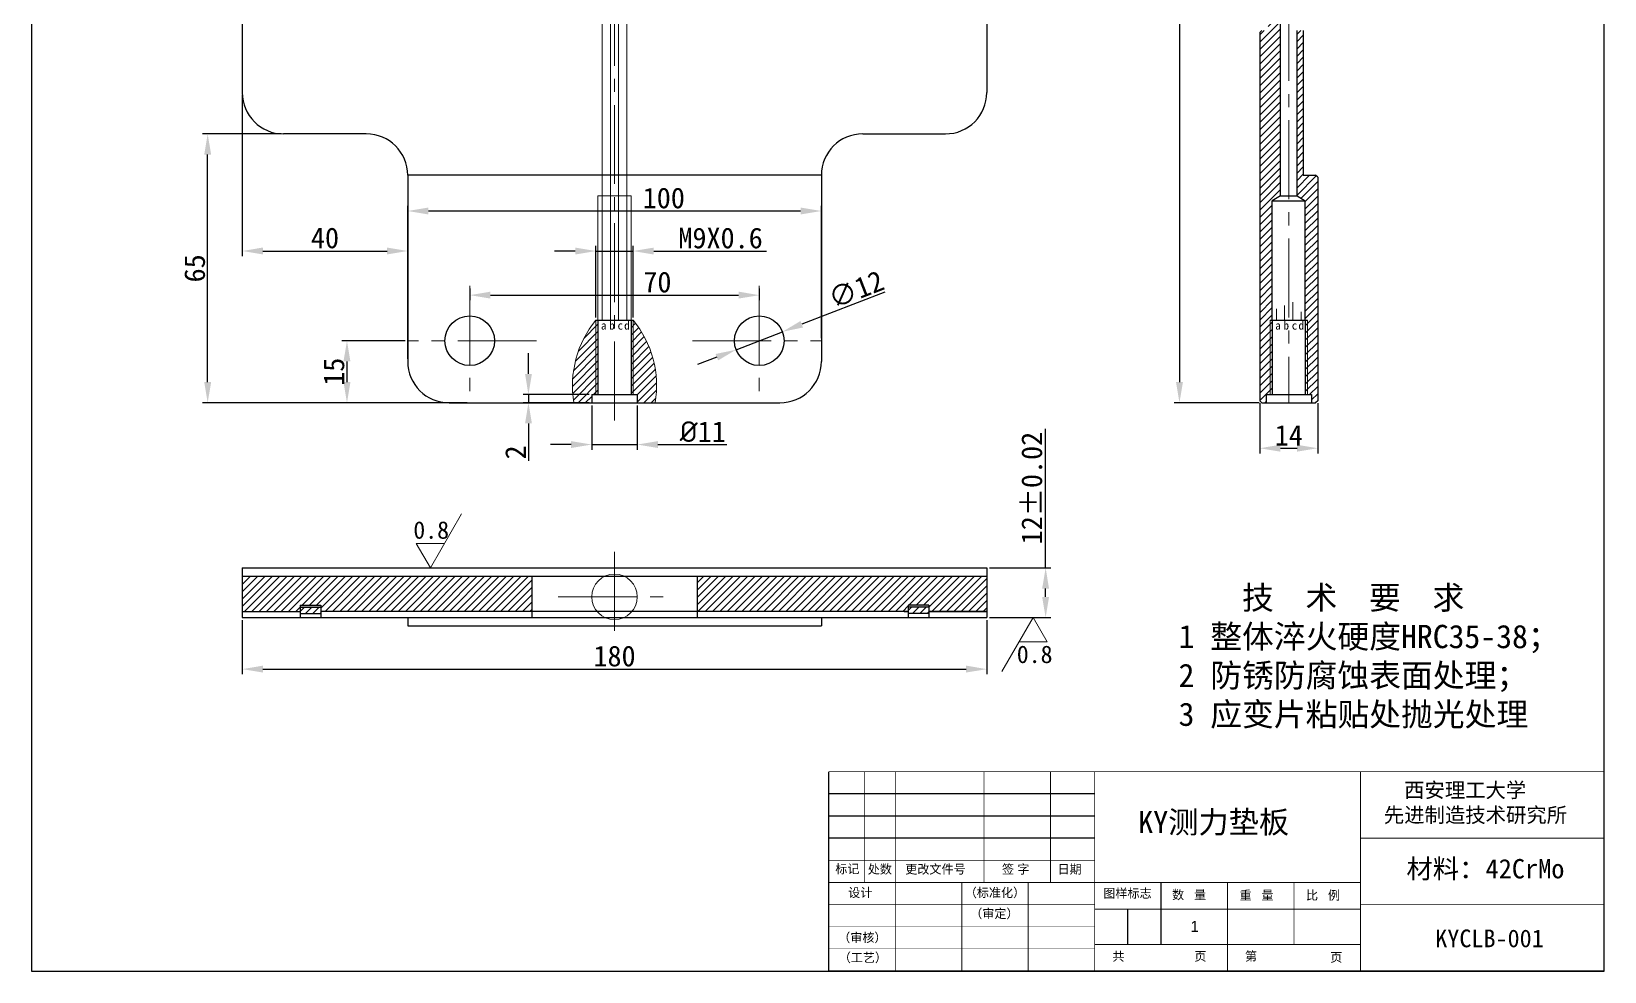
# Model space of a CAD drawing. Header units: inches. Extents: x -20 to 18950, y -1047 to 2551.
# Drawn here: x 14993.4 to 15373.7, y -1047.1 to -819.9 of the extents above; entities that cross this region are included whole.
import ezdxf

# ---------------------------------------------------------------- set-up
doc = ezdxf.new("R2010")
doc.units = ezdxf.units.IN
doc.header["$MEASUREMENT"] = 0
doc.header["$PDSIZE"] = -5
doc.linetypes.add('CENTER2', pattern=[28.574999, 19.049999, -3.175, 3.175, -3.175])
doc.layers.get('0').update_dxf_attribs({"lineweight": 30})
doc.layers.get('Defpoints').update_dxf_attribs({"lineweight": 18})
for name, color, linetype, lineweight in [('10', 7, 'Continuous', 18), ('cen', 1, 'CENTER2', 20), ('con', 7, 'Continuous', 20), ('dim', 5, 'Continuous', 20), ('hat', 3, 'Continuous', 20), ('text', 6, 'Continuous', 20)]:
    doc.layers.add(name, color=color, linetype=linetype, lineweight=lineweight)
doc.styles.add('1', font='')
doc.styles.get("Standard").update_dxf_attribs({"font": ''})
doc.styles.get('1').set_extended_font_data('宋体')
doc.styles.get('Standard').set_extended_font_data('宋体')
doc.dimstyles.new('ISO-25', dxfattribs={"dimtxt": 5, "dimasz": 5, "dimexe": 1.25, "dimexo": 0.625, "dimtad": 1, "dimdsep": 46, "dimtxsty": 'Standard', "dimcen": 2.5, "dimdle": 10, "dimadec": 0, "dimazin": 0, "dimtfac": 1, "dimtmove": 0, "dimatfit": 3, "dimfxl": 1, "dimtolj": 1, "dimarcsym": 0})
pattern_1 = [(45, (-2675.0312, 0), (-0.88388348, 0.88388348), [])]

# ---------------------------------------------------------------- blocks, each defined once
blk = doc.blocks.new('*D261')
at = {"layer": 'Defpoints', "color": 0, "transparency": 16777216}
for p in [(15044.37, -961.51), (15224.37, -961.51), (15224.37, -973.98)]:
    blk.add_point(p, dxfattribs=at)
at = {"layer": 'dim', "color": 0, "linetype": 'Continuous', "lineweight": -2, "transparency": 16777216}
for p, q in [((15044.37, -962.14), (15044.37, -975.23)), ((15224.37, -962.14), (15224.37, -975.23)), ((15049.37, -973.98), (15219.37, -973.98))]:
    blk.add_line(p, q, dxfattribs=at)
at = {"layer": 'dim', "color": 0, "transparency": 16777216}
for points in [[(15049.37, -973.14), (15049.37, -974.81), (15044.37, -973.98)], [(15219.37, -973.14), (15219.37, -974.81), (15224.37, -973.98)]]:
    blk.add_solid(points, dxfattribs=at)
at = {"layer": 'dim', "color": 0, "transparency": 16777216, "insert": (15134.37, -970.85), "char_height": 5, "attachment_point": 5}
blk.add_mtext('\\A1;180', dxfattribs=at)
blk = doc.blocks.new('*D262')
at = {"layer": 'Defpoints', "color": 0, "transparency": 16777216}
for p in [(15224.37, -949.51), (15238.59, -949.51), (15224.37, -961.51)]:
    blk.add_point(p, dxfattribs=at)
at = {"layer": 'dim', "color": 0, "linetype": 'Continuous', "lineweight": -2, "transparency": 16777216}
for p, q in [((15238.59, -949.51), (15238.59, -915.92)), ((15224.99, -949.51), (15239.84, -949.51)), ((15238.59, -956.51), (15238.59, -954.51)), ((15224.99, -961.51), (15239.84, -961.51))]:
    blk.add_line(p, q, dxfattribs=at)
at = {"layer": 'dim', "color": 0, "transparency": 16777216}
for points in [[(15237.75, -954.51), (15239.42, -954.51), (15238.59, -949.51)], [(15237.75, -956.51), (15239.42, -956.51), (15238.59, -961.51)]]:
    blk.add_solid(points, dxfattribs=at)
at = {"layer": 'dim', "color": 0, "transparency": 16777216, "insert": (15235.27, -930.22), "char_height": 5, "attachment_point": 5, "rotation": 90}
blk.add_mtext('\\A1;12%%P0.02', dxfattribs=at)
blk = doc.blocks.new('*D263')
at = {"layer": 'Defpoints', "color": 0, "transparency": 16777216}
for p in [(15184.37, -863.25), (15184.37, -894.61), (15084.37, -899.61)]:
    blk.add_point(p, dxfattribs=at)
at = {"layer": 'dim', "color": 0, "linetype": 'Continuous', "lineweight": -2, "transparency": 16777216}
for p, q in [((15084.37, -898.98), (15084.37, -862)), ((15089.37, -863.25), (15179.37, -863.25)), ((15184.37, -893.98), (15184.37, -862))]:
    blk.add_line(p, q, dxfattribs=at)
at = {"layer": 'dim', "color": 0, "transparency": 16777216}
for points in [[(15089.37, -862.42), (15089.37, -864.09), (15084.37, -863.25)], [(15179.37, -862.42), (15179.37, -864.09), (15184.37, -863.25)]]:
    blk.add_solid(points, dxfattribs=at)
at = {"layer": 'dim', "color": 0, "transparency": 16777216, "insert": (15146.28, -860.13), "char_height": 5, "attachment_point": 5}
blk.add_mtext('\\A1;100', dxfattribs=at)
blk = doc.blocks.new('*D264')
at = {"layer": 'Defpoints', "color": 0, "transparency": 16777216}
for p in [(15036.01, -844.61), (15054.37, -844.61), (15094.37, -909.61)]:
    blk.add_point(p, dxfattribs=at)
at = {"layer": 'dim', "color": 0, "linetype": 'Continuous', "lineweight": -2, "transparency": 16777216}
for p, q in [((15053.74, -844.61), (15034.76, -844.61)), ((15036.01, -904.61), (15036.01, -849.61)), ((15093.74, -909.61), (15034.76, -909.61))]:
    blk.add_line(p, q, dxfattribs=at)
at = {"layer": 'dim', "color": 0, "transparency": 16777216}
for points in [[(15035.18, -849.61), (15036.85, -849.61), (15036.01, -844.61)], [(15035.18, -904.61), (15036.85, -904.61), (15036.01, -909.61)]]:
    blk.add_solid(points, dxfattribs=at)
at = {"layer": 'dim', "color": 0, "transparency": 16777216, "insert": (15032.89, -877.11), "char_height": 5, "attachment_point": 5, "rotation": 90}
blk.add_mtext('\\A1;65', dxfattribs=at)
blk = doc.blocks.new('*D265')
at = {"layer": 'Defpoints', "color": 0, "transparency": 16777216}
for p in [(15290.87, -559.61), (15270.94, -909.61), (15290.87, -909.61)]:
    blk.add_point(p, dxfattribs=at)
at = {"layer": 'dim', "color": 0, "linetype": 'Continuous', "lineweight": -2, "transparency": 16777216}
for p, q in [((15290.25, -559.61), (15269.69, -559.61)), ((15270.94, -564.61), (15270.94, -904.61)), ((15290.25, -909.61), (15269.69, -909.61))]:
    blk.add_line(p, q, dxfattribs=at)
at = {"layer": 'dim', "color": 0, "transparency": 16777216}
for points in [[(15270.11, -564.61), (15271.78, -564.61), (15270.94, -559.61)], [(15270.11, -904.61), (15271.78, -904.61), (15270.94, -909.61)]]:
    blk.add_solid(points, dxfattribs=at)
at = {"layer": 'dim', "color": 0, "transparency": 16777216, "insert": (15267.82, -734.61), "char_height": 5, "attachment_point": 5, "rotation": 90}
blk.add_mtext('\\A1;350', dxfattribs=at)
blk = doc.blocks.new('*D272')
at = {"layer": 'Defpoints', "color": 0, "transparency": 16777216}
for p in [(15128.87, -909.61), (15139.87, -909.61), (15139.87, -919.7)]:
    blk.add_point(p, dxfattribs=at)
at = {"layer": 'dim', "color": 0, "linetype": 'Continuous', "lineweight": -2, "transparency": 16777216}
for p, q in [((15128.87, -910.23), (15128.87, -920.95)), ((15139.87, -910.23), (15139.87, -920.95)), ((15123.87, -919.7), (15118.87, -919.7)), ((15128.87, -919.7), (15139.87, -919.7)), ((15144.87, -919.7), (15161.54, -919.7))]:
    blk.add_line(p, q, dxfattribs=at)
at = {"layer": 'dim', "color": 0, "transparency": 16777216}
for points in [[(15123.87, -918.87), (15123.87, -920.53), (15128.87, -919.7)], [(15144.87, -918.87), (15144.87, -920.53), (15139.87, -919.7)]]:
    blk.add_solid(points, dxfattribs=at)
at = {"layer": 'dim', "color": 0, "transparency": 16777216, "insert": (15155.71, -916.58), "char_height": 5, "attachment_point": 5}
blk.add_mtext('\\A1;{\\fISOCPEUR|b0|i0|c0|p34;%%C}11', dxfattribs=at)
blk = doc.blocks.new('*D273')
at = {"layer": 'Defpoints', "color": 0, "transparency": 16777216}
for p in [(15138.87, -872.93), (15129.87, -889.61), (15138.87, -889.61)]:
    blk.add_point(p, dxfattribs=at)
at = {"layer": 'dim', "color": 0, "linetype": 'Continuous', "lineweight": -2, "transparency": 16777216}
for p, q in [((15124.87, -872.93), (15119.87, -872.93)), ((15129.87, -888.98), (15129.87, -871.68)), ((15129.87, -872.93), (15138.87, -872.93)), ((15138.87, -888.98), (15138.87, -871.68)), ((15143.87, -872.93), (15171.15, -872.93))]:
    blk.add_line(p, q, dxfattribs=at)
at = {"layer": 'dim', "color": 0, "transparency": 16777216}
for points in [[(15124.87, -872.1), (15124.87, -873.77), (15129.87, -872.93)], [(15143.87, -872.1), (15143.87, -873.77), (15138.87, -872.93)]]:
    blk.add_solid(points, dxfattribs=at)
at = {"layer": 'dim', "color": 0, "transparency": 16777216, "insert": (15160.01, -869.81), "char_height": 5, "attachment_point": 5}
blk.add_mtext('\\A1;M9X0.6', dxfattribs=at)
blk = doc.blocks.new('*D274')
at = {"layer": 'Defpoints', "color": 0, "transparency": 16777216}
for p in [(15174.96, -892.44), (15163.77, -896.78)]:
    blk.add_point(p, dxfattribs=at)
at = {"layer": 'dim', "color": 0, "linetype": 'Continuous', "lineweight": -2, "transparency": 16777216}
for p, q in [((15199.7, -882.84), (15179.62, -890.63)), ((15163.77, -896.78), (15174.96, -892.44)), ((15159.11, -898.58), (15154.45, -900.39))]:
    blk.add_line(p, q, dxfattribs=at)
at = {"layer": 'dim', "color": 0, "transparency": 16777216}
for points in [[(15179.32, -889.85), (15179.93, -891.41), (15174.96, -892.44)], [(15158.81, -897.81), (15159.41, -899.36), (15163.77, -896.78)]]:
    blk.add_solid(points, dxfattribs=at)
at = {"layer": 'dim', "color": 0, "transparency": 16777216, "insert": (15192.76, -882.18), "char_height": 5, "attachment_point": 5, "rotation": 21.2015}
blk.add_mtext('\\A1;∅12', dxfattribs=at)
blk = doc.blocks.new('*D275')
at = {"layer": 'Defpoints', "color": 0, "transparency": 16777216}
for p in [(15099.37, -881.37), (15169.37, -881.37), (15169.37, -883.59)]:
    blk.add_point(p, dxfattribs=at)
at = {"layer": 'dim', "color": 0, "linetype": 'Continuous', "lineweight": -2, "transparency": 16777216}
for p, q in [((15099.37, -882), (15099.37, -884.84)), ((15169.37, -882), (15169.37, -884.84)), ((15104.37, -883.59), (15164.37, -883.59))]:
    blk.add_line(p, q, dxfattribs=at)
at = {"layer": 'dim', "color": 0, "transparency": 16777216}
for points in [[(15104.37, -882.75), (15104.37, -884.42), (15099.37, -883.59)], [(15164.37, -882.75), (15164.37, -884.42), (15169.37, -883.59)]]:
    blk.add_solid(points, dxfattribs=at)
at = {"layer": 'dim', "color": 0, "transparency": 16777216, "insert": (15144.73, -880.46), "char_height": 5, "attachment_point": 5}
blk.add_mtext('\\A1;70', dxfattribs=at)
blk = doc.blocks.new('*D276')
at = {"layer": 'Defpoints', "color": 0, "transparency": 16777216}
for p in [(15084.37, -894.61), (15069.69, -909.61), (15099.37, -909.61)]:
    blk.add_point(p, dxfattribs=at)
at = {"layer": 'dim', "color": 0, "linetype": 'Continuous', "lineweight": -2, "transparency": 16777216}
for p, q in [((15083.74, -894.61), (15068.44, -894.61)), ((15069.69, -899.61), (15069.69, -904.61)), ((15098.74, -909.61), (15068.44, -909.61))]:
    blk.add_line(p, q, dxfattribs=at)
at = {"layer": 'dim', "color": 0, "transparency": 16777216}
for points in [[(15068.85, -899.61), (15070.52, -899.61), (15069.69, -894.61)], [(15068.85, -904.61), (15070.52, -904.61), (15069.69, -909.61)]]:
    blk.add_solid(points, dxfattribs=at)
at = {"layer": 'dim', "color": 0, "transparency": 16777216, "insert": (15066.56, -902.11), "char_height": 5, "attachment_point": 5, "rotation": 90}
blk.add_mtext('\\A1;15', dxfattribs=at)
blk = doc.blocks.new('*D277')
at = {"layer": 'Defpoints', "color": 0, "transparency": 16777216}
for p in [(15113.56, -907.61), (15128.87, -907.61), (15128.87, -909.61)]:
    blk.add_point(p, dxfattribs=at)
at = {"layer": 'dim', "color": 0, "linetype": 'Continuous', "lineweight": -2, "transparency": 16777216}
for p, q in [((15113.56, -902.61), (15113.56, -897.61)), ((15128.24, -907.61), (15112.31, -907.61)), ((15113.56, -907.61), (15113.56, -909.61)), ((15128.24, -909.61), (15112.31, -909.61)), ((15113.56, -914.61), (15113.56, -923.62))]:
    blk.add_line(p, q, dxfattribs=at)
at = {"layer": 'dim', "color": 0, "transparency": 16777216}
for points in [[(15112.73, -902.61), (15114.4, -902.61), (15113.56, -907.61)], [(15112.73, -914.61), (15114.4, -914.61), (15113.56, -909.61)]]:
    blk.add_solid(points, dxfattribs=at)
at = {"layer": 'dim', "color": 0, "transparency": 16777216, "insert": (15110.44, -921.61), "char_height": 5, "attachment_point": 5, "rotation": 90}
blk.add_mtext('\\A1;2', dxfattribs=at)
blk = doc.blocks.new('*D278')
at = {"layer": 'Defpoints', "color": 0, "transparency": 16777216}
for p in [(15044.37, -834.61), (15084.37, -858.22), (15084.37, -872.92)]:
    blk.add_point(p, dxfattribs=at)
at = {"layer": 'dim', "color": 0, "linetype": 'Continuous', "lineweight": -2, "transparency": 16777216}
for p, q in [((15044.37, -835.23), (15044.37, -874.17)), ((15084.37, -858.85), (15084.37, -874.17)), ((15049.37, -872.92), (15079.37, -872.92))]:
    blk.add_line(p, q, dxfattribs=at)
at = {"layer": 'dim', "color": 0, "transparency": 16777216}
for points in [[(15049.37, -872.08), (15049.37, -873.75), (15044.37, -872.92)], [(15079.37, -872.08), (15079.37, -873.75), (15084.37, -872.92)]]:
    blk.add_solid(points, dxfattribs=at)
at = {"layer": 'dim', "color": 0, "transparency": 16777216, "insert": (15064.37, -869.79), "char_height": 5, "attachment_point": 5}
blk.add_mtext('\\A1;40', dxfattribs=at)
blk = doc.blocks.new('*D280')
at = {"layer": 'Defpoints', "color": 0, "transparency": 16777216}
for p in [(15290.37, -909.11), (15304.37, -909.11), (15304.37, -920.59)]:
    blk.add_point(p, dxfattribs=at)
at = {"layer": 'dim', "color": 0, "linetype": 'Continuous', "lineweight": -2, "transparency": 16777216}
for p, q in [((15290.37, -909.73), (15290.37, -921.84)), ((15304.37, -909.73), (15304.37, -921.84)), ((15295.37, -920.59), (15299.37, -920.59))]:
    blk.add_line(p, q, dxfattribs=at)
at = {"layer": 'dim', "color": 0, "transparency": 16777216}
for points in [[(15295.37, -919.75), (15295.37, -921.42), (15290.37, -920.59)], [(15299.37, -919.75), (15299.37, -921.42), (15304.37, -920.59)]]:
    blk.add_solid(points, dxfattribs=at)
at = {"layer": 'dim', "color": 0, "transparency": 16777216, "insert": (15297.37, -917.46), "char_height": 5, "attachment_point": 5}
blk.add_mtext('\\A1;14', dxfattribs=at)

msp = doc.modelspace()

# ---------------------------------------------------------------- hatches: boundary and pattern name
at = {"layer": 'hat'}
h = msp.add_hatch(dxfattribs=at)
h.set_pattern_fill('ANSI31', color=3, scale=10)
h.set_pattern_definition(pattern_1)
h.paths.add_polyline_path([(15290.372, -909.107), (15290.872, -909.607), (15291.872, -909.607), (15291.872, -907.607), (15292.872, -907.607), (15292.872, -889.607), (15293.372, -889.607), (15293.372, -860.761), (15295.372, -859.607), (15295.372, -814.761), (15297.372, -813.607), (15299.372, -813.607), (15299.372, -794.607), (15301.872, -794.607), (15302.372, -794.107), (15302.372, -722.107), (15292.372, -722.107), (15292.372, -819.607), (15290.872, -819.607), (15290.372, -820.107)])
h.paths.add_polyline_path([(15292.872, -907.607), (15293.372, -907.607), (15293.372, -889.607), (15292.872, -889.607)], flags=17)
h.paths.add_polyline_path([(15301.372, -907.607), (15301.872, -907.607), (15301.872, -889.607), (15301.372, -889.607)], flags=17)
h.paths.add_polyline_path([(15304.372, -855.107), (15303.872, -854.607), (15300.872, -854.607), (15300.872, -819.607), (15299.372, -819.607), (15299.372, -859.607), (15301.372, -860.761), (15301.372, -889.607), (15301.872, -889.607), (15301.872, -907.607), (15302.872, -907.607), (15302.872, -909.607), (15303.872, -909.607), (15304.372, -909.107)])
h.paths.add_polyline_path([(15292.372, -682.107), (15302.372, -682.107), (15302.372, -610.107), (15301.872, -609.607), (15299.372, -609.607), (15299.372, -584.607), (15300.872, -584.607), (15300.872, -560.107), (15300.372, -559.607), (15290.872, -559.607), (15290.372, -560.107), (15290.372, -584.107), (15290.872, -584.607), (15292.372, -584.607)])
h = msp.add_hatch(dxfattribs=at)
h.set_pattern_fill('ANSI31', color=3, scale=10)
h.set_pattern_definition([(45, (-1446.1413, 100.9213), (-0.88388348, 0.88388348), [])])
h.paths.add_polyline_path([(15129.869, -889.607, 0.2152919), (15124.528, -909.607), (15128.869, -909.607), (15128.869, -907.607), (15129.869, -907.607)])
h.paths.add_polyline_path([(15130.369, -889.607), (15129.869, -889.607), (15129.869, -907.607), (15130.369, -907.607)])
h.paths.add_polyline_path([(15138.869, -889.607), (15138.369, -889.607), (15138.369, -907.607), (15138.869, -907.607)])
h.paths.add_polyline_path([(15138.869, -889.607), (15138.869, -907.607), (15139.869, -907.607), (15139.869, -909.607), (15144.209, -909.607, 0.2152919)])
h = msp.add_hatch(dxfattribs=at)
h.set_pattern_fill('ANSI31', color=3, scale=10)
h.set_pattern_definition(pattern_1)
h.paths.add_polyline_path([(15114.369, -951.514), (15044.369, -951.514), (15044.369, -960.014), (15058.369, -960.014), (15058.369, -958.514), (15063.369, -958.514), (15063.369, -960.014), (15114.369, -960.014)])
h.paths.add_polyline_path([(15224.369, -951.514), (15154.369, -951.514), (15154.369, -960.014), (15205.369, -960.014), (15205.369, -958.514), (15210.369, -958.514), (15210.369, -960.014), (15224.369, -960.014)])
h = msp.add_hatch(color=3, dxfattribs=at)
h.dxf.hatch_style = 1
h.paths.add_polyline_path([(15063.369, -958.514), (15058.369, -958.514), (15058.369, -959.014), (15063.369, -959.014)])
h.paths.add_polyline_path([(15210.369, -958.514), (15205.369, -958.514), (15205.369, -959.014), (15210.369, -959.014)])
h = msp.add_hatch(dxfattribs=at)
h.set_pattern_fill('ANSI31', color=3, scale=10)
h.set_pattern_definition([(45, (-1805.5689, -429.1881), (-0.88388348, 0.88388348), [])])
h.paths.add_polyline_path([(15063.369, -960.514), (15058.369, -960.514), (15058.369, -959.014), (15063.369, -959.014)])
h.paths.add_polyline_path([(15210.369, -960.514), (15205.369, -960.514), (15205.369, -959.014), (15210.369, -959.014)])

# ---------------------------------------------------------------- linework, layer by layer
for p, q in [((14993.414, -509.328), (14993.414, -1046.966)), ((15373.601, -1046.966), (15373.601, -509.328)), ((15044.369, -569.607), (15044.369, -834.607)), ((15224.369, -569.607), (15224.369, -834.607)), ((15295.372, -859.607), (15295.372, -814.761)), ((15290.372, -820.107), (15290.872, -819.607)), ((15290.372, -820.107), (15290.372, -909.107)), ((15299.372, -859.607), (15299.372, -819.607)), ((15300.872, -819.607), (15300.872, -854.607)), ((15074.369, -844.607), (15054.369, -844.607)), ((15194.369, -844.607), (15214.369, -844.607)), ((15084.369, -854.607), (15084.369, -899.607)), ((15184.369, -854.607), (15084.369, -854.607)), ((15184.369, -854.607), (15184.369, -899.607)), ((15300.872, -854.607), (15303.872, -854.607)), ((15304.372, -855.107), (15303.872, -854.607)), ((15304.372, -855.107), (15304.372, -909.107)), ((15295.372, -859.607), (15293.372, -860.761)), ((15293.372, -889.607), (15293.372, -860.761)), ((15293.372, -860.761), (15301.372, -860.761)), ((15295.372, -859.607), (15299.372, -859.607)), ((15299.372, -859.607), (15301.372, -860.761)), ((15301.372, -889.607), (15301.372, -860.761)), ((15129.869, -889.607), (15138.869, -889.607)), ((15130.369, -889.607), (15130.369, -907.607)), ((15138.369, -889.607), (15138.369, -907.607)), ((15292.872, -889.607), (15301.872, -889.607)), ((15293.372, -889.607), (15293.372, -907.607)), ((15301.372, -889.607), (15301.372, -907.607)), ((15128.869, -907.607), (15139.869, -907.607)), ((15128.869, -907.607), (15128.869, -909.607)), ((15139.869, -907.607), (15139.869, -909.607)), ((15291.872, -907.607), (15291.872, -909.607)), ((15291.872, -907.607), (15302.872, -907.607)), ((15302.872, -907.607), (15302.872, -909.607)), ((15094.369, -909.607), (15174.369, -909.607)), ((15290.372, -909.107), (15290.872, -909.607)), ((15290.872, -909.607), (15303.872, -909.607)), ((15304.372, -909.107), (15303.872, -909.607)), ((15044.369, -949.514), (15044.369, -961.514)), ((15044.369, -949.514), (15224.369, -949.514)), ((15224.369, -949.514), (15224.369, -961.514)), ((15044.369, -951.514), (15224.369, -951.514)), ((15114.369, -951.514), (15114.369, -961.514)), ((15154.369, -951.514), (15154.369, -961.514)), ((15044.369, -960.014), (15058.369, -960.014)), ((15044.369, -961.514), (15224.369, -961.514)), ((15058.369, -958.514), (15063.369, -958.514)), ((15058.369, -958.514), (15058.369, -961.514)), ((15058.369, -959.014), (15063.369, -959.014)), ((15058.369, -960.514), (15063.369, -960.514)), ((15063.369, -958.514), (15063.369, -961.514)), ((15205.369, -960.014), (15063.369, -960.014)), ((15084.369, -961.514), (15084.369, -963.514)), ((15184.369, -961.514), (15184.369, -963.514)), ((15204.369, -960.014), (15205.369, -960.014)), ((15210.369, -958.514), (15205.369, -958.514)), ((15205.369, -958.514), (15205.369, -961.514)), ((15210.369, -959.014), (15205.369, -959.014)), ((15210.369, -960.514), (15205.369, -960.514)), ((15210.369, -958.514), (15210.369, -961.514)), ((15210.369, -960.014), (15224.369, -960.014)), ((15224.369, -960.014), (15210.369, -960.014)), ((15084.369, -963.514), (15184.369, -963.514)), ((15186.204, -1046.966), (15186.204, -998.779)), ((15250.454, -1004.133), (15186.204, -1004.133)), ((15250.454, -1009.487), (15186.204, -1009.487)), ((15250.454, -1014.841), (15186.204, -1014.841)), ((15266.517, -1031.975), (15266.517, -1025.55)), ((15258.486, -1040.541), (15258.486, -1031.975)), ((15266.517, -1040.541), (15266.517, -1031.975)), ((14993.414, -1046.966), (15373.601, -1046.966)), ((15373.601, -1046.966), (15186.204, -1046.966))]:
    msp.add_line(p, q)
for points, const_width in [([(15373.601, -998.779), (15186.204, -998.779)], 0.214), ([(15194.771, -1025.55), (15194.771, -998.779)], 0.214), ([(15223.683, -1025.55), (15223.683, -998.779)], 0.214), ([(15239.746, -1025.55), (15239.746, -998.779)], 0.214), ([(15314.705, -1046.966), (15314.705, -998.779)], 0.214), ([(15373.601, -1014.841), (15314.705, -1014.841)], 0.214), ([(15250.454, -1020.195), (15186.204, -1020.195)], 0.214), ([(15314.705, -1025.55), (15186.204, -1025.55)], 0.214), ([(15218.329, -1046.966), (15218.329, -1025.55)], 0.214), ([(15234.392, -1046.966), (15234.392, -1025.55)], 0.214), ([(15282.579, -1046.966), (15282.579, -1025.55)], 0.214), ([(15298.642, -1040.541), (15298.642, -1025.55)], 0.214), ([(15250.454, -1030.904), (15186.204, -1030.904)], 0.107), ([(15250.454, -1031.975), (15314.705, -1031.975)], 0.214), ([(15373.601, -1030.904), (15314.705, -1030.904)], 0.214), ([(15250.454, -1036.258), (15186.204, -1036.258)], 0.107), ([(15250.454, -1041.612), (15186.204, -1041.612)], 0.107), ([(15250.454, -1040.541), (15314.705, -1040.541)], 0.214), ([(15250.454, -1046.966), (15186.204, -1046.966)], 0.214)]:
    msp.add_lwpolyline(points, dxfattribs=dict(const_width=const_width))
at = {"const_width": 0.214, "flags": 128}
for points in [[(15202.266, -1046.966), (15202.266, -1025.55), (15202.266, -998.779)], [(15250.454, -1046.966), (15250.454, -998.779)]]:
    msp.add_lwpolyline(points, dxfattribs=at)
for centre in [(15099.369, -894.607), (15169.369, -894.607)]:
    msp.add_circle(centre, 6)
for centre, start, end in [((15054.369, -834.607), 180, 270), ((15214.369, -834.607), 270, 0), ((15074.369, -854.607), 0, 90), ((15194.369, -854.607), 90, 180), ((15094.369, -899.607), 180, 270), ((15174.369, -899.607), 270, 0)]:
    msp.add_arc(centre, 10, start, end)
at = {"layer": '10'}
for p, q in [((15129.869, -889.607), (15129.869, -907.607)), ((15129.869, -889.607), (15129.869, -907.607)), ((15138.869, -889.607), (15138.869, -907.607)), ((15138.869, -889.607), (15138.869, -907.607)), ((15292.872, -889.607), (15292.872, -907.607)), ((15292.872, -889.607), (15292.872, -907.607)), ((15301.872, -889.607), (15301.872, -907.607)), ((15301.872, -889.607), (15301.872, -907.607))]:
    msp.add_line(p, q, dxfattribs=at)
msp.add_circle((15134.369, -956.514), 5.5, dxfattribs=at)
for centre, start, end in [((15149.346, -905.521), 140.7493, 189.34876), ((15119.391, -905.521), 350.65124, 39.2507)]:
    msp.add_arc(centre, 25.152, start, end, dxfattribs=at)
at = {"layer": 'cen'}
for p, q in [((15134.369, -551.906), (15134.369, -914.415)), ((15297.372, -812.759), (15297.372, -909.607)), ((15099.369, -881.371), (15099.369, -909.607)), ((15169.369, -881.371), (15169.369, -909.607)), ((15115.537, -894.607), (15084.369, -894.607)), ((15153.2, -894.607), (15184.369, -894.607)), ((15134.369, -945.652), (15134.369, -966.196)), ((15120.736, -956.514), (15147.454, -956.514))]:
    msp.add_line(p, q, dxfattribs=at)
at = {"layer": 'dim'}
for p, q in [((15131.369, -889.582), (15131.369, -806.089)), ((15133.369, -889.582), (15133.369, -803.531)), ((15135.369, -889.582), (15135.369, -802.73)), ((15137.369, -889.582), (15137.369, -807.201)), ((15130.369, -889.607), (15130.369, -859.607)), ((15130.369, -859.607), (15138.369, -859.607)), ((15138.369, -889.607), (15138.369, -859.607)), ((15133.369, -889.607), (15133.369, -886.056)), ((15135.369, -889.607), (15135.369, -885.255)), ((15296.372, -889.607), (15296.372, -886.056)), ((15298.372, -889.607), (15298.372, -885.255)), ((15131.369, -889.607), (15131.369, -886.857)), ((15137.369, -889.607), (15137.369, -887.657)), ((15294.372, -889.607), (15294.372, -886.857)), ((15300.372, -889.607), (15300.372, -887.657))]:
    msp.add_line(p, q, dxfattribs=at)
at = {"layer": 'text'}
for p, q in [((15089.844, -949.514), (15097.388, -936.447)), ((15086.457, -943.647), (15089.844, -949.514)), ((15235.541, -961.514), (15227.997, -974.581)), ((15238.928, -967.381), (15235.541, -961.514))]:
    msp.add_line(p, q, dxfattribs=at)
at = {"layer": 'text', "ltscale": 0.3}
for p, q in [((15086.457, -943.647), (15093.231, -943.647)), ((15238.928, -967.381), (15232.154, -967.381))]:
    msp.add_line(p, q, dxfattribs=at)

# ---------------------------------------------------------------- texts
at = {"char_height": 2.14168, "attachment_point": 1}
for s, insert, width in [('\\fﾷￂￋￎ_GB2312|b0|i0|c134|p49;标记', (15187.731, -1021.202), 7.03938), ('\\fﾷￂￋￎ_GB2312|b0|i0|c134|p49;处数', (15195.591, -1021.282), 6.04629), ('\\fﾷￂￋￎ_GB2312|b0|i0|c134|p49;更改文件号', (15204.661, -1021.282), 20.43657), ('{\\fﾷￂￋￎ_GB2312|b0|i0|c134|p49;签 字}', (15228.037, -1021.282), 10.83917), ('\\fﾷￂￋￎ_GB2312|b0|i0|c134|p49;日期', (15241.465, -1021.282), 7.86019), ('\\fﾷￂￋￎ_GB2312|b0|i0|c134|p49;设计', (15190.875, -1026.956), 6.56247), ('\\fﾷￂￋￎ_GB2312|b0|i0|c134|p49;（标准化）', (15219.035, -1026.952), 17.65526), ('\\fﾷￂￋￎ_GB2312|b0|i0|c134|p49;图样标志', (15252.53, -1027.115), 27.45026), ('{\\fￋￎￌ￥|b0|i0|c134|p2;数   量}', (15269.158, -1027.46), 12.37776), ('{\\fﾷￂￋￎ_GB2312|b0|i0|c134|p49;重   量}', (15285.472, -1027.587), 11.97168), ('{\\fﾷￂￋￎ_GB2312|b0|i0|c134|p49;比   例}', (15301.534, -1027.587), 11.97168), ('\\fﾷￂￋￎ_GB2312|b0|i0|c134|p49;（审定）', (15220.365, -1032.023), 16.68785), ('\\fﾷￂￋￎ_GB2312|b0|i0|c134|p49;（审核）', (15188.441, -1037.818), 15.35766), ('\\fﾷￂￋￎ_GB2312|b0|i0|c134|p49;（工艺）', (15188.562, -1042.647), 17.77619), ('\\fﾷￂￋￎ_GB2312|b0|i0|c134|p49;共', (15254.729, -1042.342), 4.95799), ('\\fﾷￂￋￎ_GB2312|b0|i0|c134|p49;页', (15274.543, -1042.341), 0.4837), ('\\fﾷￂￋￎ_GB2312|b0|i0|c134|p49;页', (15307.397, -1042.597), 0.4837)]:
    msp.add_mtext(s, dxfattribs=dict(at, insert=insert, width=width))
at = {"insert": (15286.787, -1042.342), "char_height": 2.14168, "attachment_point": 1}
msp.add_mtext('\\fﾷￂￋￎ_GB2312|b0|i0|c134|p49;第', dxfattribs=at)
at = {"layer": 'con', "insert": (15320.357, -1001.422), "char_height": 3.60747, "width": 47.5545, "attachment_point": 1}
msp.add_mtext('{\\fTxt|b0|i0|c134|p2; \\fTxt|b0|i0|c0|p2; }西安理工大学{\\fTxt|b0|i0|c134|p2;\\P}先进制造技术研究所', dxfattribs=at)
at = {"layer": 'dim', "char_height": 2, "attachment_point": 1, "style": '1'}
for s, insert in [('b', (15133.081, -889.922)), ('d', (15136.688, -889.922)), ('b', (15296.084, -889.922)), ('d', (15299.691, -889.922)), ('a', (15131.081, -889.922)), ('c', (15135.081, -889.922)), ('a', (15294.084, -889.922)), ('c', (15298.084, -889.922))]:
    msp.add_mtext_dynamic_manual_height_columns(s, width=1.93928, gutter_width=1, heights=[0], dxfattribs=dict(at, insert=insert))
at = {"layer": 'dim', "insert": (15270.721, -953.882), "char_height": 5.63558, "width": 98.75481, "attachment_point": 1}
msp.add_mtext('    技  术  要  求\\P1 整体淬火硬度HRC35-38；\\P2 防锈防腐蚀表面处理；\\P3 应变片粘贴处抛光处理', dxfattribs=at)
at = {"layer": 'text', "attachment_point": 1}
for s, insert, char_height, width in [('0.8', (15085.729, -938.239), 4.234, 8.25568), ('0.8', (15231.617, -968.283), 4.234, 8.25568), ('KY测力垫板', (15260.95, -1008.275), 5.3542, 42.83817), ('材料：42CrMo', (15325.805, -1019.886), 4.6753, 46.59893), ('{\\fￋￎￌ￥|b0|i0|c134|p2;1}', (15273.624, -1034.835), 2.6771, 4.37188), ('KYCLB-001', (15332.784, -1036.922), 4.2834, 26.29654)]:
    msp.add_mtext(s, dxfattribs=dict(at, insert=insert, char_height=char_height, width=width))

# ---------------------------------------------------------------- dimensions: what is measured, and where the dimension line sits
at = {"layer": 'dim'}
for base, p1, p2, angle, picture, middle in [((15270.943, -909.607), (15290.872, -559.607), (15290.872, -909.607), 90, '*D265', (15270.943, -734.607)), ((15113.562, -907.607), (15128.869, -909.607), (15128.869, -907.607), 90, '*D277', (15113.562, -921.614)), ((15224.369, -973.977), (15044.369, -961.514), (15224.369, -961.514), 180, '*D261', (15134.369, -973.977))]:
    dim = msp.add_linear_dim(base=base, p1=p1, p2=p2, angle=angle, dimstyle='ISO-25', dxfattribs=at)
    dim.commit()
    dim.dimension.update_dxf_attribs({"geometry": picture, "text_midpoint": middle, "dimtype": 160})
for base, p1, p2, picture, middle in [((15084.369, -872.916), (15044.369, -834.607), (15084.369, -858.22), '*D278', (15064.369, -869.791)), ((15304.372, -920.586), (15290.372, -909.107), (15304.372, -909.107), '*D280', (15297.372, -917.461))]:
    dim = msp.add_linear_dim(base=base, p1=p1, p2=p2, dimstyle='ISO-25', dxfattribs=at)
    dim.commit()
    dim.dimension.update_dxf_attribs({"geometry": picture, "text_midpoint": middle})
for base, p1, p2, picture, middle in [((15036.012, -844.607), (15094.369, -909.607), (15054.369, -844.607), '*D264', (15032.887, -877.107)), ((15069.687, -909.607), (15084.369, -894.607), (15099.369, -909.607), '*D276', (15066.562, -902.107))]:
    dim = msp.add_linear_dim(base=base, p1=p1, p2=p2, angle=90, dimstyle='ISO-25', dxfattribs=at)
    dim.commit()
    dim.dimension.update_dxf_attribs({"geometry": picture, "text_midpoint": middle})
for base, p1, p2, picture, middle in [((15184.369, -863.254), (15084.369, -899.607), (15184.369, -894.607), '*D263', (15146.282, -863.254)), ((15169.369, -883.586), (15099.369, -881.371), (15169.369, -881.371), '*D275', (15144.734, -883.586))]:
    dim = msp.add_linear_dim(base=base, p1=p1, p2=p2, dimstyle='ISO-25', dxfattribs=at)
    dim.commit()
    dim.dimension.update_dxf_attribs({"geometry": picture, "text_midpoint": middle, "dimtype": 160})
dim = msp.add_linear_dim(base=(15138.869, -872.932), p1=(15129.869, -889.607), p2=(15138.869, -889.607), text='M<>X0.6', dimstyle='ISO-25', dxfattribs=at)
dim.commit()
dim.dimension.update_dxf_attribs({"geometry": '*D273', "text_midpoint": (15160.01, -869.807)})
dim = msp.add_diameter_dim_2p(p1=(15163.775, -896.776), p2=(15174.962, -892.437), dimstyle='ISO-25', dxfattribs=at)
dim.commit()
dim.dimension.update_dxf_attribs({"geometry": '*D274', "text_midpoint": (15193.886, -885.096), "dimtype": 163})
dim = msp.add_linear_dim(base=(15139.869, -919.7), p1=(15128.869, -909.607), p2=(15139.869, -909.607), text='{\\fISOCPEUR|b0|i0|c0|p34;%%C}<>', dimstyle='ISO-25', dxfattribs=at)
dim.commit()
dim.dimension.update_dxf_attribs({"geometry": '*D272', "text_midpoint": (15155.706, -919.7), "dimtype": 160})
dim = msp.add_linear_dim(base=(15238.587, -949.514), p1=(15224.369, -961.514), p2=(15224.369, -949.514), angle=270, text='<>%%P0.02', dimstyle='ISO-25', dxfattribs=at)
dim.commit()
dim.dimension.update_dxf_attribs({"geometry": '*D262', "text_midpoint": (15238.587, -930.216), "dimtype": 160})

doc.saveas('drawing.dxf')
